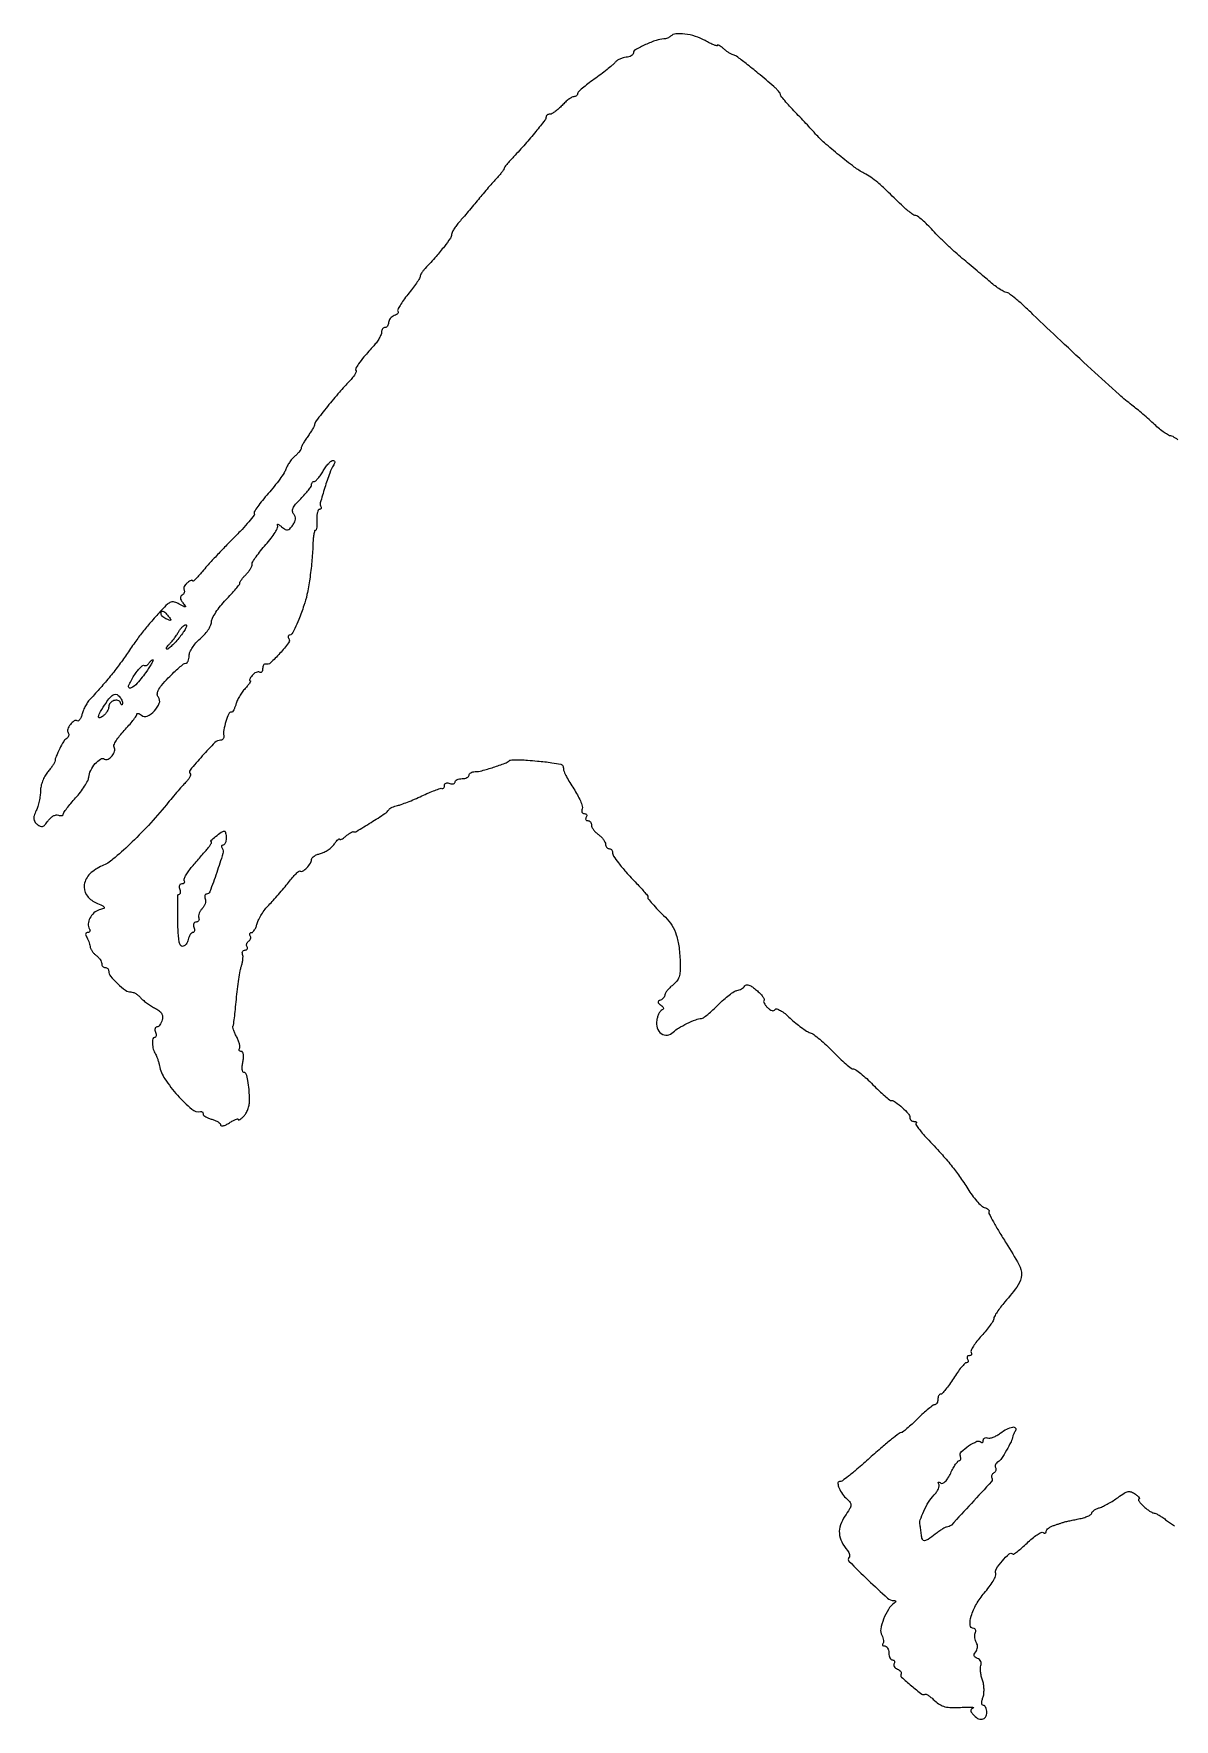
# Model space of a CAD drawing. Extents: x 1 to 653, y 0 to 482.
# Drawn here: x 0.6 to 326.6, y 0 to 482 of the extents above; entities that cross this region are included whole.
import ezdxf

# ---------------------------------------------------------------- set-up
doc = ezdxf.new("R2010")
doc.units = 0

msp = doc.modelspace()

# ---------------------------------------------------------------- linework, layer by layer
msp.add_lwpolyline([(327.655036, 365.898438, 0.013877), (326.248613, 366.811512, 0.137882), (325.578095, 367, -0.135946), (324.934954, 367.178157, -0.018052), (323.740802, 367.954687, -0.019824), (322.365168, 369.005483, -0.015458), (320.954408, 370.25, 0.006625), (319.410273, 371.661453, 0.004592), (317.629086, 373.217706, 0.004631), (315.890389, 374.68117, 0.009498), (314.49607, 375.789, -0.020298), (310.876474, 378.794638, -0.002223), (302.879706, 386.067553, -0.002928), (294.140943, 394.181356, -0.003762), (286.204981, 401.75, 0.007992), (283.64996, 404.145823, 0.011626), (281.31547, 406.168755, 0.007298), (279.315807, 407.773183, 0.163272), (278.62481, 408.015973, -0.124382), (277.994831, 408.184703, -0.016453), (276.802288, 408.902937, -0.018247), (275.422525, 409.870322, -0.014383), (274, 411.012995, 0.000925), (272.33982, 412.421727, 0.000446), (270.207806, 414.220799, 0.000442), (267.981626, 416.092573, 0.000634), (266.005298, 417.747022, -0.009996), (263.999109, 419.491381, -0.005931), (261.674914, 421.646, -0.005934), (259.406828, 423.850953, -0.010168), (257.575276, 425.75, 0.01133), (255.997751, 427.378074, 0.015934), (254.513453, 428.751562, 0.012131), (253.236003, 429.807001, 0.168122), (252.678242, 430, -0.14514), (252.13879, 430.159961, -0.016548), (251.085978, 430.895204, -0.018888), (249.868885, 431.880405, -0.014318), (248.608263, 433.047504, 0.00346), (244.417563, 437.099787, 0.014566), (241.816132, 439.439863, 0.023847), (239.823656, 440.972688, 0.032485), (237.88347, 442.143911, -0.041092), (235.122041, 443.876344, -0.009536), (230.793672, 447.246092, -0.009884), (226.571472, 450.804915, -0.034828), (224.07318, 453.325015, 0.008043), (223.199483, 454.306209, 0.001917), (221.713684, 455.909348, 0.001971), (219.992484, 457.737757, 0.001947), (218.25, 459.559957, -0.006844), (216.621441, 461.296763, -0.01018), (215.248437, 462.864748, -0.005654), (214.14304, 464.210835, -0.170685), (214, 464.617647, 0.151681), (213.893047, 464.962095, 0.022447), (213.44872, 465.550209, 0.023585), (212.841923, 466.216012, 0.018322), (212.123303, 466.882705, 0.003751), (207.66456, 470.667236, 0.008241), (204.186102, 473.479023, 0.006125), (201.472312, 475.546671, 0.116478), (200.5, 475.965707, -0.077456), (200.000279, 476.136654, -0.021313), (199.279687, 476.5558, -0.021), (198.493396, 477.107049, -0.020534), (197.75, 477.726247, 0.018909), (197.077733, 478.289908, 0.041133), (196.514062, 478.657371, 0.079521), (196.139341, 478.788572, 0.467388), (196, 478.672071, -0.493873), (195.81207, 478.528217, -0.02497), (194.96294, 478.804034, -0.024009), (193.8242, 479.301689, -0.012935), (192.469584, 480.017084, 0.049072), (189.699621, 481.23317, 0.047567), (186.716709, 481.901971, 0.051527), (184.106528, 481.960805, 0.178091), (182.596087, 481.262754, -0.06372), (182.22804, 480.978211, -0.037741), (181.728953, 480.733781, -0.037181), (181.185035, 480.562157, -0.051893), (180.679421, 480.497276, 0.077206), (178.502371, 480.105529, 0.024583), (175.436164, 478.876223, 0.017355), (172.540461, 477.422885, 0.274318), (172, 476.511916, -0.178489), (171.842542, 476.084883, -0.082505), (171.383181, 475.698248, -0.065907), (170.703637, 475.408227, -0.049183), (169.900189, 475.267435, 0.053569), (169.011862, 475.103747, 0.039648), (168.07933, 474.743647, 0.040434), (167.243352, 474.255413, 0.068761), (166.650189, 473.706444, -0.044246), (165.925819, 472.967146, -0.008002), (164.442556, 471.740063, -0.008569), (162.65287, 470.356758, -0.007668), (160.75, 468.982294, 0.010953), (158.930029, 467.649428, 0.016072), (157.395312, 466.392649, 0.011401), (156.199853, 465.298671, 0.204505), (156, 464.83048, -0.125351), (155.919329, 464.513756, -0.10078), (155.692224, 464.243954, -0.090206), (155.35251, 464.06262, -0.077752), (154.952251, 464, 0.1354), (154.405915, 463.84929, 0.025178), (153.531683, 463.265625, 0.025344), (152.551461, 462.457119, 0.020757), (151.58758, 461.5, -0.022444), (150.61726, 460.54296, -0.026723), (149.617751, 459.734375, -0.027066), (148.71863, 459.154709, -0.130362), (148.135329, 459, 0.066694), (147.701336, 458.941852, 0.083698), (147.333503, 458.771645, 0.099419), (147.087501, 458.519069, 0.1445), (147, 458.22262, -0.166688), (146.673865, 457.27152, -0.005261), (144.090925, 454.019294, -0.010349), (141.051248, 450.428123, -0.009233), (137.75, 446.824123, 0.008156), (136.696357, 445.678817, 0.011848), (135.807813, 444.631856, 0.00752), (135.105133, 443.735746, 0.163935), (135, 443.423708, -0.153789), (134.905495, 443.123719, -0.011213), (134.386995, 442.416748, -0.014828), (133.712557, 441.591003, -0.010655), (132.913173, 440.708187, 0.008336), (131.894595, 439.59373, 0.00317), (130.510169, 438.007175, 0.003138), (129.02713, 436.263686, 0.003837), (127.663173, 434.61411, -0.002704), (126.287442, 432.942597, -0.00208), (124.768245, 431.132348, -0.002102), (123.333663, 429.451677, -0.005008), (122.25, 428.218087, 0.020493), (121.388676, 427.17411, 0.023843), (120.660938, 426.113041, 0.023798), (120.138259, 425.169569, 0.115084), (120, 424.576839, -0.153688), (119.668065, 423.522448, -0.012763), (117.943393, 421.184165, -0.014924), (115.560379, 418.301984, -0.008225), (112.486294, 414.916112, 0.023367), (111.91738, 414.25005, 0.026288), (111.436599, 413.558637, 0.026886), (111.09449, 412.934313, 0.11235), (111, 412.519104, -0.142856), (110.854371, 412.019799, -0.008619), (109.983115, 410.703864, -0.012336), (108.864406, 409.158937, -0.008769), (107.538266, 407.481393, 0.014632), (106.255009, 405.818382, 0.023446), (105.271094, 404.320097, 0.019824), (104.608206, 403.090791, 0.32041), (104.681394, 402.65194, -0.237077), (104.774617, 402.370476, -0.139187), (104.625909, 402.039538, -0.083347), (104.229498, 401.701852, -0.043241), (103.643128, 401.41655, 0.068054), (103.014932, 401.071482, 0.062725), (102.482669, 400.562043, 0.066683), (102.122236, 399.972642, 0.104296), (102, 399.393011, -0.070083), (101.925009, 398.860624, -0.085896), (101.70625, 398.409197, -0.100138), (101.381338, 398.107379, -0.138107), (101, 398, 0.134357), (100.618657, 397.895644, 0.100442), (100.29375, 397.602269, 0.087177), (100.075108, 397.163428, 0.072203), (100, 396.646023, -0.104795), (99.85469, 395.960329, -0.027234), (99.339062, 394.950526, -0.026467), (98.611197, 393.838314, -0.024285), (97.75, 392.775447, 0.005338), (94.961635, 389.588875, 0.022713), (93.404714, 387.594179, 0.034418), (92.592676, 386.265322, 0.327265), (92.688212, 385.645121, -0.308755), (92.753531, 385.29888, -0.035774), (92.36613, 384.561963, -0.033108), (91.7212, 383.661841, -0.020632), (90.856061, 382.693477, 0.015011), (87.941787, 379.504353, 0.008173), (84.548275, 375.426273, 0.00334), (81.277978, 371.306942, 0.141075), (80.860779, 370.274491, -0.092989), (80.728659, 369.8304, -0.011756), (80.248629, 368.947785, -0.013468), (79.619716, 367.918707, -0.010818), (78.890079, 366.84563, 0.011959), (78.166284, 365.775904, 0.015354), (77.555211, 364.757032, 0.013204), (77.098373, 363.886191, 0.114679), (77, 363.462925, -0.143073), (76.889171, 363.083534, -0.025307), (76.45452, 362.473458, -0.025589), (75.854012, 361.789893, -0.020577), (75.143047, 361.117295, 0.036743), (74.384726, 360.351997, 0.025548), (73.641969, 359.387581, 0.025866), (73.021198, 358.382929, 0.047429), (72.64063, 357.5, -0.066416), (72.130172, 356.429133, -0.01225), (70.88918, 354.622757, -0.012957), (69.3205, 352.569357, -0.01148), (67.584644, 350.513641, 0.011082), (65.925439, 348.551869, 0.017362), (64.59679, 346.786409, 0.011733), (63.609079, 345.301505, 0.286762), (63.606726, 344.827313, -0.315307), (63.579164, 344.346873, -0.007239), (62.059888, 342.47832, -0.013506), (60.119571, 340.284482, -0.008406), (57.733406, 337.813673, 0.00424), (55.120135, 335.152439, 0.00392), (52.482686, 332.377416, 0.003913), (50.173043, 329.869769, 0.013058), (48.713741, 328.173275, -0.009675), (47.67168, 326.945132, -0.019645), (46.797161, 326.029156, -0.02437), (46.159124, 325.468952, -0.627855), (46, 325.545719, 0.361759), (45.870145, 325.701708, 0.13283), (45.562609, 325.676506, 0.06039), (45.083116, 325.435039, 0.0264), (44.51101, 325.009138, 0.046747), (43.978576, 324.475902, 0.061191), (43.607844, 323.89622, 0.075207), (43.443917, 323.359893, 0.176827), (43.527322, 322.955791, -0.129354), (43.637986, 322.593295, -0.1007), (43.571386, 322.185041, -0.088871), (43.336577, 321.793062, -0.0752), (42.967754, 321.480071, 0.122522), (42.584011, 321.087001, 0.159801), (42.47858, 320.598682, 0.107723), (42.678609, 319.992845, 0.039037), (43.201442, 319.247253, -0.00789), (43.950951, 318.308573, -0.517483), (43.899131, 318.139281, -0.201133), (43.605637, 318.162305, -0.003594), (42.17847, 318.909745, 0.050054), (40.797332, 319.476837, 0.153541), (39.797726, 319.461723, 0.107904), (38.77731, 318.85725, 0.018536), (37.17847, 317.25379, 0.007169), (34.283781, 314.035753, 0.011804), (31.941159, 311.223845, 0.011964), (29.755904, 308.331739, 0.00763), (27.347909, 304.870861, -0.011897), (25.01779, 301.582132, -0.010429), (22.432026, 298.257753, -0.010255), (19.661184, 294.984303, -0.010451), (16.775436, 291.848183, 0.041495), (16.068747, 290.977498, 0.024768), (15.371781, 289.839015, 0.024689), (14.786004, 288.627725, 0.038811), (14.418763, 287.532347, -0.032193), (14.120279, 286.601399, -0.057983), (13.743204, 285.895249, -0.089931), (13.352661, 285.504927, -0.298225), (13.006633, 285.4959, 0.289541), (12.096656, 285.486715, 0.086758), (11.032062, 284.5012, 0.080636), (10.312967, 283.152856, 0.224301), (10.430222, 282.112903, -0.109811), (10.577375, 281.689963, -0.099876), (10.539007, 281.228809, -0.095084), (10.320452, 280.800355, -0.089218), (9.954629, 280.471959, 0.119366), (9.13145, 279.639202, 0.018093), (7.988879, 277.576383, 0.020824), (6.990597, 275.38814, 0.065573), (6.583794, 273.830121, -0.10888), (6.44794, 273.447706, -0.01221), (5.937115, 272.672546, -0.014363), (5.272019, 271.771405, -0.011192), (4.5, 270.830121, 0.052932), (3.733959, 269.718869, 0.034716), (3.0875, 268.303223, 0.034806), (2.645523, 266.818801, 0.055006), (2.5, 265.5, -0.032927), (2.411573, 264.158682, -0.020414), (2.140549, 262.602985, -0.020451), (1.745468, 261.082404, -0.034408), (1.276336, 259.850588, 0.024926), (0.691826, 258.399115, 0.10239), (0.570554, 257.463663, 0.139307), (0.845886, 256.713999, 0.062396), (1.570657, 255.94136, 0.060591), (2.427541, 255.390079, 0.191021), (3.096484, 255.341051, 0.137879), (3.759181, 255.773681, 0.026854), (4.648076, 256.907946, -0.050306), (5.348128, 257.719873, -0.059861), (6.159573, 258.322955, -0.070221), (6.954634, 258.639919, -0.152555), (7.603755, 258.598559, 0.047246), (8.138761, 258.449347, 0.086714), (8.589853, 258.447285, 0.136558), (8.885662, 258.586495, 0.218244), (9, 258.835968, -0.155036), (9.148759, 259.304192, -0.009185), (10.04053, 260.518033, -0.013135), (11.18521, 261.938622, -0.009261), (12.542229, 263.476379, 0.021578), (13.913354, 265.109475, 0.023143), (15.104961, 266.81807, 0.023496), (15.985241, 268.370842, 0.092539), (16.292229, 269.421796, -0.093073), (16.860351, 271.359094, -0.061295), (18.162481, 273.290024, -0.068996), (19.667204, 274.602543, -0.291098), (20.810103, 274.617363, 0.262665), (21.828964, 274.576741, 0.103999), (22.956263, 275.490454, 0.096963), (23.671301, 276.833949, 0.215586), (23.525505, 277.958732, -0.246555), (23.481556, 278.58459, -0.032884), (24.112165, 279.798528, -0.031854), (25.117045, 281.24079, -0.021602), (26.430741, 282.752537, 0.010682), (27.791956, 284.251571, 0.014818), (28.941826, 285.655463, 0.011269), (29.826078, 286.857891, 0.151546), (29.991326, 287.372445, -0.244016), (30.113509, 287.602277, -0.197029), (30.390318, 287.662559, -0.092243), (30.822932, 287.500406, -0.037554), (31.337417, 287.134932, 0.285761), (33.009438, 286.906061, 0.098623), (35.08608, 288.380018, 0.09653), (36.466429, 290.560028, 0.272651), (36.189585, 292.271564, -0.181068), (35.885443, 293.146725, -0.113566), (36.15665, 294.209101, -0.056564), (37.116368, 295.645217, -0.013346), (39.040904, 297.800879, -0.01175), (40.628978, 299.409394, -0.016376), (42.128632, 300.766508, -0.012781), (43.419528, 301.804514, -0.164375), (43.998093, 302, 0.204176), (44.381024, 302.163173, 0.083662), (44.70569, 302.639545, 0.06387), (44.926402, 303.343743, 0.044068), (45, 304.177174, -0.104181), (45.216052, 305.202822, -0.040848), (45.908686, 306.480143, -0.037817), (46.917979, 307.796492, -0.036377), (48.126326, 308.96432, 0.035806), (49.33179, 310.126705, 0.034878), (50.370623, 311.45894, 0.036971), (51.112223, 312.758248, 0.097562), (51.376326, 313.791574, -0.104732), (51.679742, 314.912174, -0.025946), (52.638671, 316.567706, -0.025398), (53.95984, 318.388619, -0.023053), (55.5, 320.128607, 0.007881), (57.032628, 321.757728, 0.011532), (58.325, 323.242998, 0.007096), (59.351607, 324.515613, 0.1677), (59.5, 324.945608, -0.134053), (59.60185, 325.318669, -0.02194), (60.014062, 325.952103, -0.022804), (60.579963, 326.671729, -0.018356), (61.25, 327.392857, 0.030388), (61.91983, 328.14946, 0.031238), (62.486344, 328.975, 0.032888), (62.882852, 329.749394, 0.101924), (63.001384, 330.321429, -0.140086), (63.197344, 331.004093, -0.013499), (64.159957, 332.457787, -0.016335), (65.434114, 334.152936, -0.012194), (66.943517, 335.939122, 0.018596), (68.407273, 337.71696, 0.027585), (69.540407, 339.385885, 0.026273), (70.283791, 340.78371, 0.248687), (70.250175, 341.439122, -0.172851), (70.202177, 341.680344, -0.46968), (70.331148, 341.75883, -0.072075), (70.757359, 341.539422, -0.01572), (71.416254, 341.037747, 0.030519), (72.478726, 340.277364, 0.174498), (73.145611, 340.131991, 0.173683), (73.753953, 340.444707, 0.030176), (74.591267, 341.455702, 0.039881), (75.178941, 342.410681, 0.09559), (75.408806, 343.206074, 0.117205), (75.30538, 343.926365, 0.079357), (74.881255, 344.643079, -0.151213), (74.550488, 345.441907, -0.13111), (74.702891, 346.338819, -0.070749), (75.427497, 347.468544, -0.01846), (76.898201, 349.052047, 0.013788), (78.086153, 350.307387, 0.018417), (79.088846, 351.513846, 0.015806), (79.840775, 352.556084, 0.149441), (80, 353.076923, -0.083623), (80.059374, 353.429447, -0.092925), (80.230415, 353.728846, -0.100543), (80.4852, 353.929059, -0.116933), (80.784392, 354, 0.195403), (81.18737, 354.163738, 0.023293), (81.858937, 354.88125, 0.025002), (82.604961, 355.850945, 0.018053), (83.340929, 357, -0.02302), (84.092878, 358.14873, -0.030199), (84.886984, 359.11875, -0.030871), (85.619385, 359.818614, -0.177057), (86.115553, 360, -0.159076), (86.431923, 359.896733, -0.194523), (86.594794, 359.634351, -0.126534), (86.562282, 359.231074, -0.057388), (86.331778, 358.75, 0.052882), (85.165912, 356.371839, 0.01271), (83.762649, 352.203398, 0.006656), (82.484739, 347.857575, 0.209553), (82.637414, 346.77766, -0.092506), (82.752209, 346.480891, -0.170998), (82.71299, 346.228438, -0.174602), (82.525414, 346.059814, -0.096933), (82.219782, 346, 0.282728), (81.886258, 345.795022, 0.05836), (81.637817, 345.11875, 0.045477), (81.496709, 344.149607, 0.028286), (81.5, 343, -0.018438), (81.525937, 341.849918, -0.030445), (81.452957, 340.88119, -0.031662), (81.308907, 340.168264, -0.339114), (81.089235, 339.999796, 0.346117), (80.850312, 339.811761, 0.016652), (80.630586, 338.751275, 0.021243), (80.453245, 337.379038, 0.013003), (80.355311, 335.749796, -0.014894), (80.051368, 330.993732, -0.013238), (79.457555, 326.072415, -0.013575), (78.67903, 321.635651, -0.034916), (77.809004, 318.5, -0.006148), (76.332026, 314.48813, -0.021388), (75.236738, 311.952973, -0.027599), (74.3573, 310.365024, -0.257964), (73.696872, 310, 0.14944), (73.43689, 309.920522, 0.191611), (73.297087, 309.715643, 0.132138), (73.31042, 309.402783, 0.062137), (73.480238, 309.031975, -0.312528), (73.41544, 307.792869, -0.0196), (70.937052, 304.834025, -0.020278), (68.225741, 302.076837, -0.263493), (66.87828, 301.75, 0.186166), (66.544545, 301.719611, 0.130969), (66.257995, 301.468601, 0.09243), (66.064551, 301.019382, 0.055629), (66, 300.440983, -0.057307), (65.935851, 299.88313, -0.123371), (65.739534, 299.500904, -0.190638), (65.449263, 299.351971, -0.164171), (65.113307, 299.429973, 0.165938), (64.682148, 299.528516, 0.078442), (64.124078, 299.379611, 0.064546), (63.529284, 299.018024, 0.050777), (62.990862, 298.48899, 0.024941), (62.562391, 297.916921, 0.056268), (62.312399, 297.437391, 0.121214), (62.272931, 297.128032, 0.381102), (62.41651, 297, -0.526467), (62.524273, 296.843025, -0.049594), (62.273313, 296.344908, -0.031111), (61.751591, 295.626345, -0.014956), (61.000256, 294.769899, 0.031346), (60.162977, 293.749942, 0.023231), (59.36556, 292.528108, 0.023655), (58.718786, 291.299226, 0.047854), (58.352892, 290.269899, -0.030506), (58.077436, 289.400705, -0.042424), (57.720476, 288.666783, -0.04919), (57.339915, 288.151126, -0.212283), (57, 288, 0.301531), (56.298107, 287.53438, 0.023795), (55.487903, 285.32697, 0.030368), (54.896948, 282.947953, 0.086883), (54.88094, 281.25, -0.086341), (54.876954, 280.772758, -0.109279), (54.706292, 280.367188, -0.120007), (54.395961, 280.097233, -0.119833), (53.996088, 280, 0.199973), (52.355861, 279.316672, 0.012978), (48.743958, 275.481005, 0.010641), (45.289569, 271.446792, 0.385633), (45.345061, 270.321606, -0.273587), (45.42244, 270.02019, -0.052825), (45.20032, 269.477297, -0.042974), (44.769825, 268.81995, -0.027432), (44.166667, 268.133021, 0.013087), (43.274553, 267.173928, 0.002971), (41.814583, 265.499613, 0.003074), (40.153646, 263.547671, 0.002983), (38.5, 261.555901, -0.014558), (33.347665, 255.634468, -0.016161), (28.030077, 250.232116, -0.015674), (23.22495, 245.935029, -0.076548), (20.11561, 244.047887, 0.09372), (16.64055, 241.773155, 0.158318), (15.016616, 238.730632, 0.194108), (15.6411, 235.759957, 0.142156), (18.25, 233.572612, -0.005579), (20.305611, 232.638633, -0.171144), (20.701264, 232.249857, -0.43704), (20.571224, 231.913474, -0.020297), (19.283119, 231.461774, 0.109418), (17.755619, 230.597999, 0.091615), (16.618399, 229.118881, 0.099381), (16.145981, 227.442118, 0.158838), (16.494469, 226.008949, -0.087594), (16.647831, 225.623675, -0.166455), (16.606439, 225.296379, -0.178512), (16.377772, 225.078252, -0.102483), (16, 225, 0.126901), (15.622995, 224.90275, 0.203348), (15.421102, 224.645105, 0.145885), (15.431627, 224.244761, 0.060671), (15.662863, 223.75, -0.032095), (15.978254, 223.164676, -0.019259), (16.279674, 222.43461, -0.019246), (16.524509, 221.682079, -0.031568), (16.666067, 221.027395, 0.073252), (16.863269, 220.380916, 0.038942), (17.280092, 219.653187, 0.037735), (17.83236, 218.961005, 0.047674), (18.444188, 218.417153, -0.043145), (19.03944, 217.89759, -0.04193), (19.54298, 217.278892, -0.045053), (19.889776, 216.657862, -0.105195), (20, 216.139757, 0.086463), (20.075826, 215.704545, 0.094072), (20.29375, 215.334804, 0.100251), (20.618535, 215.087499, 0.113217), (21, 215, -0.103674), (21.381574, 214.920022, -0.09892), (21.70625, 214.692898, -0.096788), (21.923826, 214.353602, -0.094588), (22, 213.954545, 0.176923), (22.515277, 212.543908, 0.028927), (24.548883, 210.396905, 0.029547), (26.82555, 208.49635, 0.160488), (28.332101, 208, -0.087289), (28.97109, 207.88759, -0.043447), (29.718862, 207.540006, -0.041363), (30.4523, 207.033233, -0.047727), (31.054723, 206.434063, 0.04248), (31.744061, 205.733935, 0.018008), (32.775818, 204.912747, 0.017664), (33.946599, 204.11021, 0.022087), (35.088784, 203.454088, -0.036469), (36.355179, 202.677384, -0.094452), (37.089555, 201.903782, -0.122001), (37.382399, 201.043904, -0.085512), (37.294986, 200.020025, -0.043184), (37.019736, 199.24705, -0.054111), (36.630993, 198.593382, -0.064182), (36.194106, 198.145369, -0.169029), (35.77638, 198, 0.179936), (35.447452, 197.877667, 0.148301), (35.246024, 197.559375, 0.102119), (35.213849, 197.074297, 0.057339), (35.361626, 196.5, -0.045452), (35.524166, 195.925165, -0.083744), (35.532707, 195.440625, -0.133394), (35.392755, 195.122713, -0.226477), (35.135734, 195, 0.350321), (34.603569, 194.574983, 0.067288), (34.48637, 193.255366, 0.056143), (34.745329, 191.629626, 0.070981), (35.354034, 190.236178, -0.037413), (35.673452, 189.620807, -0.016436), (36.006581, 188.764778, -0.016159), (36.302056, 187.829305, -0.020846), (36.509146, 186.952509, 0.099812), (38.072787, 183.140072, 0.035547), (41.695594, 178.46488, 0.031388), (45.728082, 174.493765, 0.235086), (48.25, 173.841241, -0.120803), (48.535714, 173.83214, -0.126046), (48.779688, 173.69146, -0.113845), (48.943037, 173.436757, -0.086098), (49, 173.108408, 0.208396), (49.168069, 172.722675, 0.050787), (49.734375, 172.294405, 0.043524), (50.542749, 171.894893, 0.031538), (51.5, 171.589356, -0.03554), (52.457042, 171.275433, -0.047582), (53.265625, 170.851287, -0.056411), (53.82665, 170.38741, -0.194187), (54, 169.957895, 0.362582), (54.205505, 169.71176, 0.107366), (54.734375, 169.73, 0.056237), (55.540158, 170.033983, 0.026741), (56.5, 170.591957, -0.018148), (57.459633, 171.17209, -0.035951), (58.265625, 171.547198, -0.054217), (58.826179, 171.693551, -0.457972), (59, 171.543581, 0.45011), (59.137641, 171.421662, 0.100727), (59.475503, 171.534288, 0.045759), (59.996622, 171.901615, 0.01999), (60.618735, 172.475878, 0.067806), (61.239127, 173.291977, 0.03902), (61.762227, 174.413026, 0.038217), (62.119052, 175.643777, 0.051411), (62.238357, 176.797307, 0.016309), (62.132097, 180.087179, 0.0314), (61.796438, 182.701736, 0.035943), (61.302696, 184.540599, 0.319397), (60.656892, 185, -0.311754), (60.350892, 185.211333, -0.0651), (60.19265, 185.88125, -0.047257), (60.185386, 186.849952, -0.027619), (60.35, 188, 0.027478), (60.524543, 189.216964, 0.057861), (60.49778, 190.169739, 0.093035), (60.288321, 190.782828, 0.270322), (59.915983, 191, -0.086573), (59.559519, 191.062186, -0.165435), (59.334886, 191.241374, -0.179306), (59.276617, 191.508559, -0.103734), (59.389805, 191.8217, 0.16531), (59.500775, 192.304515, 0.034978), (59.351068, 193.168012, 0.033085), (59.025471, 194.192424, 0.026179), (58.544799, 195.251011, -0.014105), (58.050136, 196.274071, -0.021597), (57.685768, 197.189052, -0.017405), (57.453716, 197.936615, -0.269122), (57.520179, 198.186845, 0.164331), (57.666881, 198.483207, 0.002113), (57.939805, 200.57613, 0.005869), (58.218998, 203.020895, 0.003783), (58.487784, 205.859669, -0.007419), (58.790738, 208.829056, -0.008309), (59.172242, 211.677727, -0.007741), (59.574412, 214.089506, -0.043252), (59.920001, 215.352134, 0.032698), (60.191035, 216.266251, 0.029841), (60.350765, 217.236252, 0.031123), (60.387329, 218.120731, 0.07951), (60.273086, 218.75, -0.084964), (60.191761, 219.227319, -0.128527), (60.298076, 219.632813, -0.145328), (60.575346, 219.901722, -0.120948), (60.975684, 220, 0.089467), (61.368052, 220.070775, 0.168258), (61.613466, 220.273452, 0.177037), (61.673739, 220.575996, 0.100279), (61.542705, 220.930902, -0.110145), (61.402413, 221.334982, -0.099917), (61.439712, 221.775821, -0.094986), (61.649431, 222.185645, -0.088941), (62, 222.5, 0.088941), (62.350569, 222.814355, 0.094986), (62.560288, 223.224179, 0.099917), (62.597587, 223.665018, 0.110145), (62.457295, 224.069098, -0.078831), (62.308412, 224.424966, -0.156793), (62.33021, 224.726548, -0.184939), (62.516152, 224.926562, -0.114522), (62.832575, 225, 0.204038), (63.242399, 225.174504, 0.052549), (63.693371, 225.754744, 0.044763), (64.111483, 226.585602, 0.032726), (64.428047, 227.56934, -0.054984), (64.866046, 228.748114, -0.024716), (65.680586, 230.18724, -0.02411), (66.700278, 231.63792, -0.030169), (67.786455, 232.873333, 0.011254), (69.032062, 234.186462, 0.00563), (70.550521, 235.89953, 0.005586), (72.083008, 237.708595, 0.00821), (73.38553, 239.33513, -0.013532), (74.526722, 240.729525, -0.022862), (75.565469, 241.825391, -0.019445), (76.42915, 242.594508, -0.386156), (76.754578, 242.578755, 0.360336), (77.441655, 242.514193, 0.050132), (78.621696, 243.50449, 0.048438), (79.675317, 244.819142, 0.145724), (80, 245.909519, -0.189609), (80.176479, 246.358164, -0.058141), (80.741228, 246.838797, -0.048901), (81.557428, 247.275439, -0.036917), (82.523329, 247.595211, 0.053807), (83.597486, 247.991471, 0.034996), (84.739202, 248.661787, 0.035038), (85.773921, 249.483064, 0.054764), (86.523329, 250.33677, -0.014874), (87.091208, 251.098283, -0.0358), (87.566228, 251.616355, -0.087665), (87.871078, 251.817074, -0.539242), (88, 251.732294, 0.418115), (88.146438, 251.587791, 0.102529), (88.514062, 251.66909, 0.049343), (89.077682, 251.992241, 0.022229), (89.75, 252.517972, -0.018634), (90.456743, 253.078853, -0.025772), (91.132812, 253.523766, -0.024342), (91.708188, 253.824655, -0.196507), (92, 253.837822, 0.225732), (92.831264, 253.9221, 0.00355), (96.997169, 256.488652, 0.006041), (100.950544, 259.03015, 0.101613), (102.04341, 260.124237, -0.101065), (102.385724, 260.467678, -0.034263), (103.001941, 260.818128, -0.032435), (103.754571, 261.122014, -0.032019), (104.54341, 261.327548, 0.037673), (105.606947, 261.617519, 0.00814), (107.394002, 262.285621, 0.008449), (109.44225, 263.129826, 0.007986), (111.5, 264.058189, -0.008502), (113.470062, 264.944544, -0.012097), (115.251563, 265.659371, -0.008173), (116.749542, 266.191021, -0.149089), (117.25, 266.205388, 0.152558), (117.53521, 266.215513, 0.135486), (117.779687, 266.385511, 0.105795), (117.944117, 266.699004, 0.068169), (118, 267.106989, -0.158089), (118.121257, 267.480915, -0.151946), (118.440625, 267.719716, -0.112257), (118.926101, 267.77672, -0.06502), (119.5, 267.638374, 0.055937), (120.074366, 267.488865, 0.100118), (120.559375, 267.516384, 0.147206), (120.877514, 267.710807, 0.184534), (121, 268.031385, -0.196096), (121.150917, 268.401391, -0.086521), (121.5875, 268.715469, -0.06642), (122.234506, 268.92871, -0.046464), (123, 269, 0.048028), (123.765418, 269.073693, 0.068025), (124.4125, 269.29375, 0.088204), (124.848523, 269.618118, 0.191087), (125, 270, -0.169836), (125.133864, 270.382729, -0.093336), (125.514062, 270.710673, -0.074297), (126.080571, 270.935163, -0.055146), (126.75, 271.015056, 0.063686), (128.631331, 271.272132, 0.011857), (131.98261, 272.260233, 0.009419), (135.312033, 273.397925, 0.109761), (136.465003, 274.13167, -0.180663), (136.866802, 274.314937, -0.010796), (138.219893, 274.38111, -0.0151), (139.871098, 274.376285, -0.010495), (141.733675, 274.275406, -0.003392), (144.528236, 274.046072, -0.007842), (146.622845, 273.826705, -0.008157), (148.65946, 273.547288, -0.003973), (151.25, 273.127623, -0.147209), (151.536966, 272.985136, -0.079334), (151.780945, 272.670302, -0.067551), (151.946838, 272.237521, -0.056992), (152.004281, 271.75, 0.105579), (152.161187, 271.027335, 0.013265), (152.862496, 269.578144, 0.015116), (153.804745, 267.883573, 0.012016), (154.919851, 266.111765, -0.020916), (155.996361, 264.331791, -0.027099), (156.822447, 262.612556, -0.026822), (157.340089, 261.149696, -0.164685), (157.308581, 260.361765, 0.077213), (157.196416, 259.841363, 0.125549), (157.282038, 259.400019, 0.151959), (157.550065, 259.108257, 0.132304), (157.952028, 259, -0.095723), (158.34937, 258.923227, -0.173661), (158.593972, 258.70625, -0.171987), (158.646585, 258.381563, -0.093667), (158.5, 258, 0.082592), (158.343488, 257.6179, 0.161196), (158.3746, 257.29375, 0.182303), (158.586039, 257.078288, 0.108972), (158.940983, 257, -0.120039), (159.3449, 256.90161, -0.100697), (159.688914, 256.624223, -0.091939), (159.919955, 256.209358, -0.081371), (160, 255.720759, 0.115942), (160.139145, 255.128761, 0.043072), (160.5875, 254.393849, 0.039803), (161.234732, 253.646083, 0.038332), (162, 253, -0.038332), (162.765268, 252.353917, -0.039803), (163.4125, 251.606151, -0.043072), (163.860855, 250.871239, -0.115942), (164, 250.279241, 0.07663), (164.075344, 249.790518, 0.089631), (164.29375, 249.375777, 0.10076), (164.618634, 249.098521, 0.127083), (165, 249, -0.09787), (165.381655, 248.924573, -0.097662), (165.70625, 248.709608, -0.098215), (165.923616, 248.38869, -0.100219), (166, 248.011431, 0.142994), (166.33601, 246.860541, 0.021952), (167.720344, 244.888361, 0.019124), (169.849429, 242.33046, 0.00801), (172.9, 239.045544, -0.005913), (174.191174, 237.666826, -0.009608), (175.251003, 236.462289, -0.003755), (176.117163, 235.423139, -0.323808), (176.128946, 235.230332, 0.317601), (176.152317, 234.761228, 0.010642), (177.395494, 233.242982, 0.016374), (179.05197, 231.42936, 0.009698), (181.138123, 229.371743, -0.066513), (182.982323, 227.085814, -0.059095), (184.250978, 224.304671, -0.047174), (185.026768, 220.762923, -0.022791), (185.378534, 216.130095, -0.024081), (185.337733, 213.856362, -0.066759), (185.021561, 212.291937, -0.084693), (184.360456, 211.08672, -0.058461), (183.255295, 209.986175, 0.025783), (182.391987, 209.231936, 0.030645), (181.662493, 208.432845, 0.031967), (181.143718, 207.697997, 0.138578), (181, 207.189413, -0.106803), (180.907342, 206.760581, -0.06495), (180.632812, 206.318108, -0.060608), (180.227942, 205.929664, -0.06463), (179.75, 205.659464, 0.052352), (179.192178, 205.361877, 0.269597), (179.045931, 205.058693, 0.194236), (179.22232, 204.703497, 0.028764), (179.863153, 204.197182, -0.04365), (180.363733, 203.776916, -0.139994), (180.573124, 203.399901, -0.239082), (180.498078, 203.093981, -0.131371), (180.171968, 202.871051, 0.145968), (179.734748, 202.553417, 0.044339), (179.292174, 201.853744, 0.040198), (178.911289, 200.940241, 0.03441), (178.657483, 199.928928, 0.12063), (178.796254, 197.729229, 0.161835), (179.955584, 196.118938, 0.191786), (181.68426, 195.683151, 0.164812), (183.375504, 196.518361, -0.062003), (184.877606, 197.687886, -0.021433), (187.301744, 198.996018, -0.020754), (189.793954, 200.080647, -0.077529), (191.458871, 200.442891, 0.145864), (192.014187, 200.645077, 0.011782), (193.252875, 201.611242, 0.015094), (194.693474, 202.865013, 0.011011), (196.219617, 204.340061, -0.016162), (197.790259, 205.827133, -0.019317), (199.36565, 207.119759, -0.018392), (200.758722, 208.096958, -0.107714), (201.590714, 208.410435, 0.054015), (202.240915, 208.578991, 0.04264), (202.896855, 208.893266, 0.043983), (203.461549, 209.29636, 0.077497), (203.833562, 209.730698, -0.227509), (204.306905, 210.033976, -0.11815), (205.020138, 209.953186, -0.066078), (205.983156, 209.45187, -0.024613), (207.189782, 208.513179, -0.020879), (208.178059, 207.588587, -0.034473), (208.921264, 206.720428, -0.038934), (209.371074, 206.004975, -0.328293), (209.31714, 205.650474, 0.244384), (209.214836, 205.326675, 0.067391), (209.381872, 204.801472, 0.051856), (209.761933, 204.176148, 0.033927), (210.317195, 203.539948, 0.041311), (211.007055, 202.955549, 0.094335), (211.623965, 202.671026, 0.147974), (212.12636, 202.696064, 0.170013), (212.498109, 202.99694, -0.347756), (212.981422, 203.172199, -0.050578), (214.003005, 202.712863, -0.038509), (215.322085, 201.809272, -0.020521), (216.811867, 200.506279, 0.016116), (218.370643, 199.118522, 0.016485), (220.004111, 197.844944, 0.016469), (221.491461, 196.835404, 0.063745), (222.5, 196.365439, -0.08154), (223.549321, 195.83048, -0.015), (225.266526, 194.486192, -0.015754), (227.198026, 192.772593, -0.013761), (229.109449, 190.863771, 0.011541), (230.958631, 189.000634, 0.01612), (232.701591, 187.428733, 0.012466), (234.201024, 186.224428, 0.164393), (234.865174, 186, -0.15773), (235.527056, 185.785875, -0.013169), (236.977891, 184.678125, -0.016529), (238.664927, 183.223685, -0.011996), (240.447741, 181.5, 0.008135), (242.206143, 179.773456, 0.011795), (243.818218, 178.312102, 0.007515), (245.200996, 177.152646, 0.161789), (245.692017, 176.966731, -0.150114), (246.927632, 176.530823, -0.026495), (248.846393, 174.946769, -0.025144), (250.585172, 173.179983, -0.183812), (251, 172.089707, 0.106232), (251.089344, 171.673938, 0.099363), (251.342708, 171.320102, 0.096098), (251.721299, 171.082905, 0.092282), (252.166667, 171, -0.043712), (252.579278, 170.963859, -0.128236), (252.83655, 170.845925, -0.258003), (252.905615, 170.673462, -0.16685), (252.808824, 170.47549, 0.347196), (252.764467, 170.098266, 0.017449), (253.498192, 168.993349, 0.021789), (254.546826, 167.655113, 0.013319), (255.892157, 166.166447, -0.006261), (259.920818, 161.83312, -0.014262), (262.825678, 158.439385, -0.016983), (265.205089, 155.279705, -0.013802), (267.542047, 151.742828, 0.019594), (268.803966, 149.880234, 0.022786), (270.149429, 148.217158, 0.022576), (271.399682, 146.930185, 0.111694), (272.264521, 146.420832, -0.039869), (272.911722, 146.155182, -0.067246), (273.394013, 145.822761, -0.099655), (273.646026, 145.480275, -0.24624), (273.631761, 145.178004, 0.258012), (273.619189, 144.67559, 0.00479), (274.90655, 142.259539, 0.010461), (276.528472, 139.427269, 0.006644), (278.529349, 136.194895, -0.014787), (282.185653, 130.067467, -0.133245), (282.931957, 127.063344, -0.151643), (281.998772, 124.270063, -0.020877), (278.169095, 119.387859, 0.013324), (276.955126, 117.887475, 0.017327), (275.929518, 116.447738, 0.015069), (275.163074, 115.2093, 0.130651), (274.995222, 114.588875, -0.140364), (274.81422, 113.967138, -0.014755), (273.960808, 112.697233, -0.017346), (272.825105, 111.221449, -0.013078), (271.480519, 109.678299, 0.018975), (270.177388, 108.146631, 0.028345), (269.170164, 106.706535, 0.027397), (268.512969, 105.500329, 0.254721), (268.544313, 104.928299, -0.097795), (268.677004, 104.574278, -0.175252), (268.621081, 104.272688, -0.170292), (268.382934, 104.070825, -0.091699), (268, 104, 0.101261), (267.621649, 103.922582, 0.177706), (267.391936, 103.70625, 0.167455), (267.348919, 103.381806, 0.088621), (267.5, 103, -0.068635), (267.669338, 102.617233, -0.142764), (267.667997, 102.29375, -0.19039), (267.501308, 102.080754, -0.133404), (267.204027, 102, 0.205921), (266.710188, 101.78761, 0.015657), (265.72296, 100.678125, 0.01951), (264.601773, 99.22399, 0.013533), (263.445597, 97.5, -0.011862), (262.297632, 95.775826, -0.017422), (261.201551, 94.321875, -0.012867), (260.240711, 93.196157, -0.212756), (259.800587, 93, 0.18095), (259.495013, 92.885669, 0.091374), (259.235172, 92.559375, 0.071329), (259.05916, 92.073941, 0.051402), (259, 91.5, -0.0541), (258.937727, 90.926157, -0.073817), (258.752996, 90.440625, -0.093492), (258.479987, 90.114759, -0.173456), (258.159137, 90, 0.162446), (257.654938, 89.83175, 0.00958), (256.366598, 88.825, 0.013654), (254.862107, 87.532417, 0.009584), (253.237665, 86, -0.006525), (251.632583, 84.467181, -0.009773), (250.188027, 83.175, -0.0052), (248.945998, 82.12921, -0.174085), (248.586134, 82, 0.16409), (247.905997, 81.770616, 0.006333), (245.783945, 80.112677, 0.009397), (243.071784, 77.85277, 0.004119), (239.559884, 74.761898, -0.003782), (235.884365, 71.522631, -0.013275), (233.447911, 69.518771, -0.015472), (231.728177, 68.262804, -0.151096), (230.878375, 68, 0.442556), (230.43146, 67.508087, 0.078687), (230.782413, 66.149739, 0.053149), (231.754276, 64.436838, 0.055295), (233.054219, 62.992305, -0.053543), (233.942377, 62.012266, -0.190761), (234.149834, 61.20746, -0.10757), (233.79303, 60.195665, -0.011847), (232.443778, 58.1229, 0.066151), (231.168815, 55.60437, 0.103633), (230.85525, 53.205615, 0.098738), (231.529689, 50.800386, 0.055683), (233.20034, 48.258605, -0.053485), (233.565254, 47.708679, -0.068776), (233.768347, 47.137545, -0.084227), (233.786628, 46.633568, -0.16487), (233.610838, 46.277505, 0.414554), (233.611449, 45.226613, 0.00476), (239.108392, 39.845874, 0.006553), (244.614505, 34.694855, 0.183243), (246.410653, 33.984687, -0.051893), (246.825957, 33.935558, -0.317821), (246.962541, 33.78413, -0.233602), (246.882323, 33.557733, -0.034309), (246.5, 33.233931, 0.097362), (244.885073, 31.474375, 0.045311), (243.509822, 28.683839, 0.044463), (242.69762, 25.842914, 0.171913), (242.969053, 24.057825, -0.039393), (243.290146, 23.32438, -0.049814), (243.461964, 22.604708, -0.058459), (243.472856, 22.000589, -0.173366), (243.29815, 21.631483, 0.121201), (243.153061, 21.391713, 0.256938), (243.194873, 21.185498, 0.163966), (243.42922, 21.044157, 0.054473), (243.833333, 21, -0.167478), (244.278413, 20.846616, -0.095027), (244.657292, 20.4125, -0.075828), (244.913439, 19.765012, -0.056395), (245, 19, 0.050979), (245.07823, 18.234725, 0.070927), (245.311086, 17.5875, 0.09101), (245.654781, 17.152336, 0.182172), (246.059017, 17, -0.110022), (246.413498, 16.921043, -0.182842), (246.624118, 16.704175, -0.160356), (246.653933, 16.377772, -0.081847), (246.495635, 15.992937, 0.148363), (246.381589, 15.56249, 0.123645), (246.513622, 15.106118, 0.099962), (246.88198, 14.691952, 0.069662), (247.430874, 14.388152, -0.053072), (247.991414, 14.101686, -0.083176), (248.388631, 13.735724, -0.114946), (248.565277, 13.352048, -0.191324), (248.504, 13.006472, 0.358564), (248.624397, 12.120021, 0.012138), (251.458634, 9.61932, 0.012398), (254.414819, 7.258493, 0.313519), (255.394896, 7.217826, -0.278408), (255.681388, 7.224444, -0.019423), (256.393057, 6.779439, -0.023093), (257.24415, 6.14068, -0.014979), (258.169436, 5.329199, 0.051289), (259.58537, 4.258523, 0.073619), (261.032965, 3.649945, 0.057453), (262.849855, 3.400907, 0.019905), (265.5, 3.449585, -0.007239), (267.337328, 3.529916, -0.019193), (268.651802, 3.517869, -0.064347), (269.205134, 3.419428, -0.717566), (269.208262, 3.27314, 0.069633), (268.639886, 2.972611, 0.222906), (268.437105, 2.607291, 0.158612), (268.558973, 2.122976, 0.032914), (269.080707, 1.402754, 0.088417), (270.368693, 0.314159, 0.170767), (271.678513, 0.066261, 0.220166), (272.630176, 0.696091, 0.139071), (273, 2, 0.046422), (272.928774, 2.765496, 0.066377), (272.715716, 3.4125, 0.086474), (272.401913, 3.849099, 0.196233), (272.032224, 4, -0.249591), (271.707333, 4.172955, -0.133613), (271.557388, 4.615375, -0.073163), (271.617863, 5.325531, -0.030834), (271.894861, 6.244818, 0.060265), (272.150408, 7.317236, 0.035102), (272.207824, 8.640347, 0.034179), (272.076464, 10.016875, 0.043016), (271.760449, 11.257331, -0.029639), (271.430918, 12.420069, -0.028811), (271.237387, 13.624654, -0.030073), (271.192625, 14.700931, -0.087181), (271.334671, 15.429754, 0.109516), (271.421512, 16.011253, 0.099838), (271.260211, 16.596505, 0.095169), (270.874868, 17.09536, 0.089464), (270.324234, 17.429074, -0.055802), (269.652281, 17.777104, -0.182647), (269.366402, 18.177459, -0.183538), (269.417457, 18.665436, -0.05642), (269.830173, 19.295372, 0.079129), (270.188108, 19.899606, 0.075024), (270.349122, 20.596374, 0.075604), (270.296899, 21.304752, 0.082452), (270.035318, 21.942855, -0.061482), (269.747914, 22.568261, -0.046273), (269.585934, 23.308324, -0.047178), (269.564771, 24.045237, -0.07535), (269.699509, 24.659316, 0.063135), (269.825222, 25.17235, 0.109898), (269.779626, 25.606174, 0.151378), (269.574253, 25.891362, 0.162973), (269.249804, 26, -0.397659), (268.246489, 26.947839, -0.086939), (268.55018, 29.540763, -0.057265), (270.014582, 32.961976, -0.049482), (272.278676, 36.148671, 0.019404), (273.682733, 37.892753, 0.026929), (274.790752, 39.565064, 0.025887), (275.531031, 40.988558, 0.201201), (275.553522, 41.72112, -0.242898), (275.695792, 43.007389, -0.030295), (277.44503, 45.321354, -0.030416), (279.398908, 47.341672, -0.401356), (280.345878, 47.320789, 0.356421), (280.685521, 47.286495, 0.014728), (281.757675, 48.04159, 0.019853), (283.050391, 49.092843, 0.012078), (284.496083, 50.430491, -0.018959), (285.973377, 51.760126, -0.028565), (287.364713, 52.79132, -0.027714), (288.532148, 53.467968, -0.261595), (289.089599, 53.444625, 0.080209), (289.437569, 53.300165, 0.158452), (289.73257, 53.324073, 0.184), (289.928385, 53.509846, 0.112415), (290, 53.824352, -0.181525), (290.155021, 54.237279, -0.053232), (290.660937, 54.704969, -0.045863), (291.38875, 55.149324, -0.035488), (292.25, 55.498847, 0.000624), (293.148153, 55.792329, 0.000766), (293.985938, 56.068666, 0.000634), (294.689487, 56.302914, 0.005557), (295, 56.410589, -0.030719), (295.345873, 56.511353, -0.001669), (296.454687, 56.757826, -0.002595), (297.777117, 57.03997, -0.001891), (299.25, 57.340424, 0.021368), (300.686777, 57.692298, 0.032212), (301.898438, 58.130898, 0.03353), (302.781209, 58.589072, 0.262015), (303, 58.977925, -0.190565), (303.153518, 59.366095, -0.052074), (303.660937, 59.805345, -0.044815), (304.388651, 60.221897, -0.033867), (305.25, 60.548679, 0.038523), (306.324296, 60.967717, 0.015237), (307.731949, 61.69946, 0.014974), (309.210927, 62.585611, 0.018157), (310.539614, 63.506488, -0.017909), (312.310031, 64.734816, -0.09875), (313.385408, 65.156725, -0.146662), (314.326774, 65.048726, -0.056535), (315.480744, 64.390422, -0.020575), (316.152917, 63.855133, -0.0559), (316.56528, 63.408436, -0.175018), (316.646004, 63.135175, -0.396955), (316.502568, 63, 0.460861), (316.355313, 62.82767, 0.102383), (316.511894, 62.4125, 0.044808), (317.005594, 61.768786, 0.01924), (317.769625, 61, 0.019344), (318.658029, 60.234319, 0.023208), (319.552184, 59.5875, 0.022787), (320.342502, 59.119888, 0.122789), (320.823328, 59, -0.115706), (321.326907, 58.881884, -0.017431), (322.245156, 58.385436, -0.018776), (323.30519, 57.708916, -0.015234), (324.389997, 56.907868, 0.015765), (325.498147, 56.091401, 0.017013), (326.628307, 55.367897, 0.016759)], format="xyb")
for points in [[(39.018999, 315.477108, -0.008807), (39.707299, 314.617386, -0.27071), (39.741192, 314.355597, -0.389672), (39.541716, 314.264678, -0.012731), (38.641444, 314.584097, -0.0442), (38.013435, 314.891147, -0.05126), (37.482174, 315.291272, -0.058677), (37.117443, 315.719384, -0.148172), (37, 316.106989, -0.097466), (37.129499, 316.765008, -0.389178), (37.469452, 316.925, -0.127361), (38.053128, 316.562498, -0.017238)], [(42.292632, 309.500029, -0.013339), (41.163066, 308.159332, -0.018657), (40.079041, 307.028167, -0.015227), (39.13646, 306.16938, -0.178982), (38.678571, 306.000029, -0.372606), (38.513079, 306.143228, -0.148892), (38.561968, 306.463539, -0.060071), (38.885306, 306.971257, -0.024587), (39.43512, 307.577977, 0.022607), (40.114178, 308.321382, 0.013715), (40.851727, 309.257017, 0.013732), (41.533965, 310.227622, 0.023457), (42.041732, 311.077977, -0.037655), (42.509709, 311.813465, -0.043092), (43.064144, 312.435406, -0.047941), (43.61921, 312.866891, -0.14219), (44.077816, 313, -0.492216), (44.267765, 312.753219, -0.053264), (43.96899, 311.971884, -0.033874), (43.293784, 310.84389, -0.016591)], [(32.866274, 299.75, -0.024327), (30.17862, 296.274953, -0.128993), (28.220593, 294.914412, -0.659483), (27.65394, 295.516047, -0.042446), (29.221247, 298.416597, -0.018965), (30.13029, 299.69487, -0.030495), (31.008749, 300.702402, -0.031256), (31.762714, 301.377499, -0.315194), (32.161342, 301.400285, 0.143603), (32.47687, 301.313531, 0.099535), (32.840552, 301.393085, 0.084007), (33.197408, 301.627595, 0.067154), (33.489919, 301.983688, -0.033416), (33.767819, 302.37264, -0.03859), (34.083067, 302.701458, -0.042178), (34.388576, 302.931316, -0.141104), (34.627111, 303, -0.547257), (34.72299, 302.850194, -0.016096), (34.31986, 302.045313, -0.018389), (33.701033, 300.99708, -0.009902)], [(25.921053, 290.627555, -0.026682), (25.863162, 290.160252, -0.396813), (25.742167, 290.070414, -0.254868), (25.586186, 290.180818, -0.017346), (25.356445, 290.693823, 0.233651), (24.615179, 291.351034, 0.152141), (23.449493, 291.30944, 0.132133), (22.396304, 290.588332, 0.178789), (22, 289.515456, -0.091984), (21.893088, 288.939227, -0.042726), (21.559375, 288.252432, -0.040397), (21.073934, 287.570227, -0.044747), (20.5, 287, -0.0916), (19.448473, 286.411772, -0.57777), (19.084751, 286.731091, -0.086478), (19.637113, 288.155041, -0.014542), (21.225182, 290.623681, -0.020359), (22.371237, 292.158325, -0.082598), (23.242213, 292.928136, -0.161667), (23.994932, 293.111092, -0.153847), (24.725182, 292.813116, -0.04966), (25.207049, 292.324879, -0.044761), (25.602331, 291.73468, -0.047494), (25.859498, 291.136045, -0.095473)], [(55.571429, 252, -0.04033), (55.50956, 251.234216, -0.059672), (55.323289, 250.5875, -0.078478), (55.04991, 250.14782, -0.217823), (54.726697, 250, 0.122662), (54.448323, 249.930665, 0.187905), (54.287987, 249.744543, 0.15055), (54.276501, 249.46301, 0.074008), (54.419433, 249.13036, -0.214961), (54.621696, 247.584433, -0.008855), (52.867592, 242.128924, -0.007538), (50.914771, 236.675678, -0.312584), (49.93958, 236, 0.186565), (49.649837, 235.887989, 0.146691), (49.474882, 235.597251, 0.099247), (49.451561, 235.15396, 0.055337), (49.588895, 234.628939, -0.105441), (49.687722, 234.001815, -0.062316), (49.552785, 233.252941, -0.058215), (49.21867, 232.502839, -0.062595), (48.727153, 231.87001, 0.054567), (48.227072, 231.246996, 0.053169), (47.868493, 230.525264, 0.057792), (47.695768, 229.817655, 0.111891), (47.752976, 229.241071, -0.09081), (47.820028, 228.767415, -0.130397), (47.695488, 228.364565, -0.140789), (47.397503, 228.096871, -0.113524), (46.976345, 228, 0.145001), (46.570118, 227.879663, 0.152637), (46.304763, 227.559375, 0.118837), (46.230165, 227.073591, 0.070671), (46.361626, 226.5, -0.048567), (46.520279, 225.925294, -0.088859), (46.517876, 225.440625, -0.138659), (46.361327, 225.122871, -0.21248), (46.085247, 225, 0.185953), (45.721283, 224.859792, 0.058341), (45.329898, 224.4125, 0.049186), (44.973101, 223.765541, 0.037498), (44.710251, 223, -0.075388), (44.145281, 221.686736, -0.184137), (43.320447, 221.0599, -0.300177), (42.581207, 221.286625, -0.138216), (42.15644, 222.25, -0.024893), (41.824477, 225.895704, -0.011294), (41.736085, 230.687986, -0.00362), (41.791855, 235.586206, -0.408769), (42.213429, 236, 0.25051), (42.441447, 236.121891, 0.123239), (42.55553, 236.440625, 0.075643), (42.530067, 236.924991, 0.040744), (42.361626, 237.5, -0.069008), (42.228143, 238.073683, -0.116977), (42.29762, 238.559375, -0.152575), (42.555236, 238.879387, -0.148627), (42.952028, 239, 0.073198), (43.360895, 239.060179, 0.149433), (43.628035, 239.238635, 0.188343), (43.713715, 239.503502, 0.124159), (43.615959, 239.812375, -0.232097), (43.568174, 240.301145, -0.032846), (43.996411, 241.249042, -0.031834), (44.694213, 242.37793, -0.022065), (45.616156, 243.562375, -0.000288), (46.715422, 244.851391, -0.000203), (47.951548, 246.29801, -0.000205), (49.134124, 247.67967, -0.000434), (50.0526, 248.75, 0.016497), (50.747147, 249.614051, 0.034288), (51.217533, 250.339063, 0.05652), (51.424675, 250.837226, 0.499171), (51.302257, 251, -0.681666), (51.191178, 251.282884, -0.01916), (52.567066, 252.465538, -0.015867), (54.192889, 253.675956, -0.138103), (55.035714, 253.968197, -0.298881), (55.2425, 253.84937, -0.0507), (55.414062, 253.403158, -0.041125), (55.532673, 252.764208, -0.025341)], [(281.221324, 82.583333, 0.013664), (280.950561, 82.131898, 0.014135), (280.708059, 81.671354, 0.013969), (280.520914, 81.261633, 0.057285), (280.443954, 81, -0.069778), (279.926512, 79.390005, -0.017625), (278.639711, 76.951388, -0.0156), (277.205974, 74.623299, -0.107117), (276.250024, 73.68854, 0.065121), (275.796212, 73.313361, 0.082154), (275.495331, 72.860047, 0.098191), (275.389809, 72.401691, 0.147071), (275.49528, 72.007638, -0.11802), (275.620853, 71.626952, -0.100606), (275.571446, 71.206125, -0.092583), (275.353722, 70.809515, -0.082823), (275, 70.5, 0.072883), (274.641149, 70.198306, 0.087573), (274.410411, 69.823231, 0.100517), (274.341179, 69.434929, 0.133193), (274.442957, 69.092297, -0.332979), (274.351337, 68.068915, -0.002746), (268.608222, 61.749311, -0.003511), (262.871678, 55.593493, -0.206257), (261.49416, 55, 0.126333), (261.099177, 54.898582, 0.013239), (260.267942, 54.4125, 0.015734), (259.296185, 53.765943, 0.011991), (258.272871, 53, -0.014606), (256.207701, 51.471017, -0.137773), (255.176165, 51.112755, -0.326997), (254.576514, 51.498486, -0.073109), (254.293098, 52.759118, 0.00815), (254.224647, 53.505253, 0.006872), (254.128491, 54.292567, 0.006942), (254.020895, 55.008573, 0.019073), (253.918812, 55.509118, -0.140365), (253.979081, 57.030897, -0.029224), (254.973082, 59.541974, -0.031256), (256.385269, 62.140273, -0.047458), (257.950462, 64.177202, 0.036788), (258.662929, 65.064616, 0.048232), (259.167, 65.973118, 0.056939), (259.411048, 66.772226, 0.186163), (259.310911, 67.305952, -0.050414), (259.141685, 67.653758, -0.368109), (259.201031, 67.814664, -0.238949), (259.418425, 67.824, -0.031859), (259.83625, 67.601203, 0.247101), (260.425862, 67.560409, 0.093016), (261.129664, 68.042852, 0.058332), (261.899105, 69.018357, 0.026593), (262.675971, 70.446694, -0.016776), (263.382092, 71.807945, -0.024222), (264.102804, 72.956216, -0.021698), (264.759075, 73.815343, -0.222328), (265.153828, 74, 0.194708), (265.411107, 74.104137, 0.144445), (265.563642, 74.37386, 0.095845), (265.578737, 74.78526, 0.053044), (265.448844, 75.272714, -0.300653), (265.718759, 76.492884, -0.042546), (267.814017, 78.200933, -0.042699), (270.159205, 79.523693, -0.313067), (271.359684, 79.306983, 0.113025), (271.603131, 79.154251, 0.253551), (271.811907, 79.188249, 0.172538), (271.954972, 79.410947, 0.057391), (272, 79.801949, -0.122215), (272.098427, 80.198612, -0.146895), (272.367188, 80.471297, -0.128759), (272.772631, 80.572595, -0.08392), (273.25, 80.486357, 0.135141), (273.891656, 80.436515, 0.04272), (274.824528, 80.701257, 0.039106), (275.861448, 81.189524, 0.034656), (276.854775, 81.851075, -0.043815), (278.710004, 83.038254, -0.079045), (280.416865, 83.611313, -0.268719), (281.176964, 83.326178, -0.324319)]]:
    msp.add_lwpolyline(points, format="xyb", close=True)

doc.saveas('drawing.dxf')
